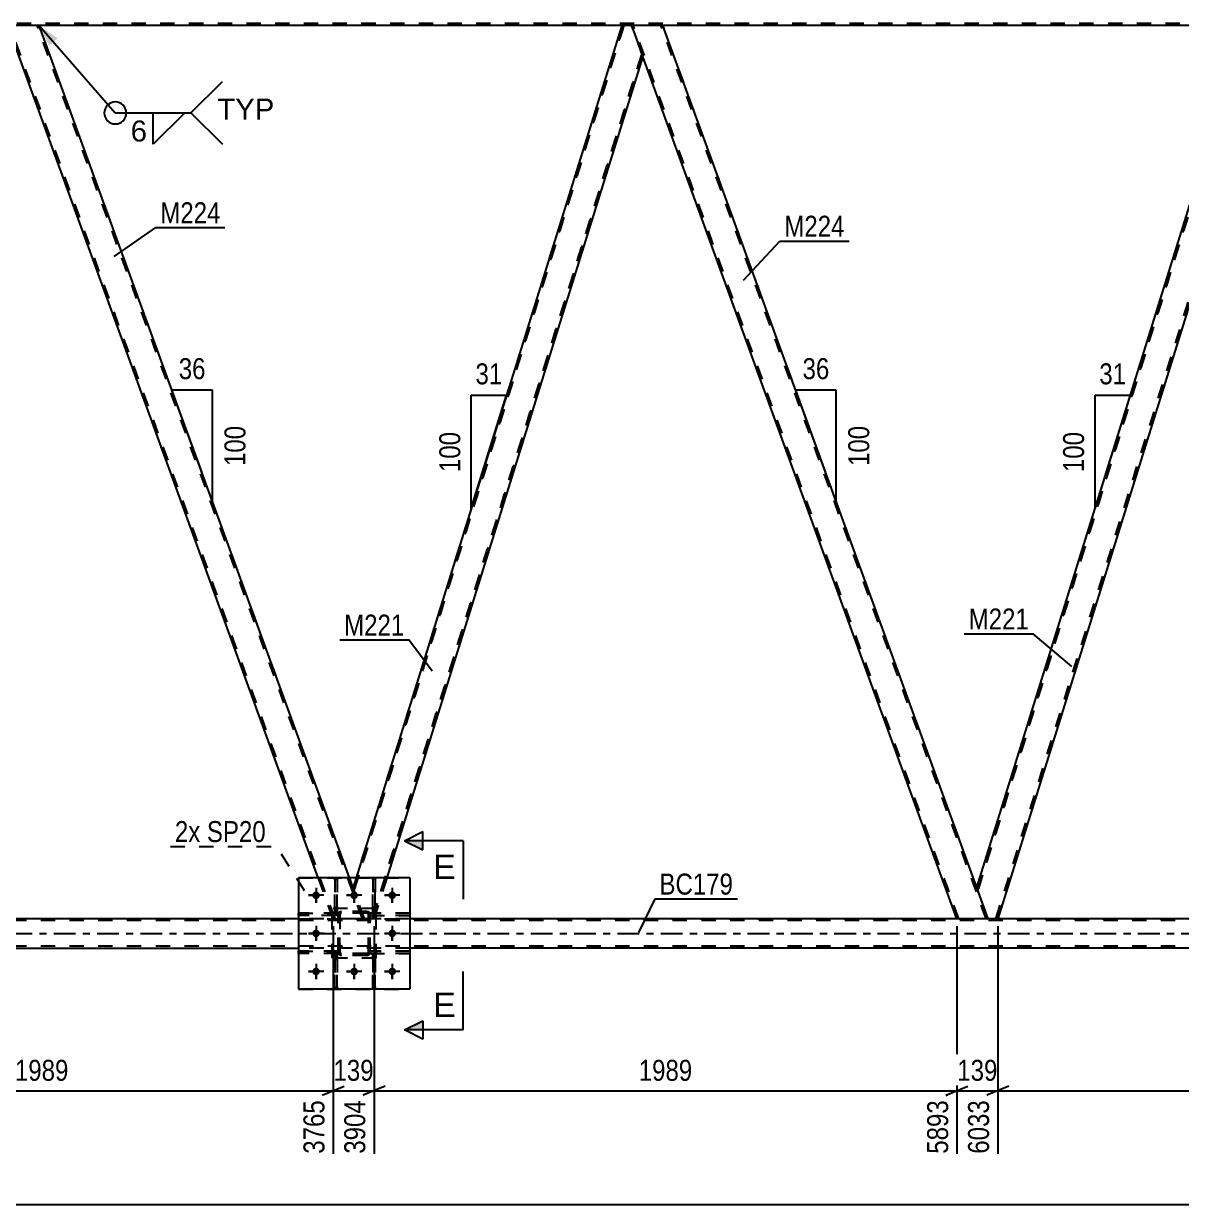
# Model space of a CAD drawing. Header units: millimetres. Extents: x 0 to 841, y 0 to 594.
# Drawn here: x 202.6 to 360.6, y 254.6 to 415.9 of the extents above; entities that cross this region are included whole.
import ezdxf

# ---------------------------------------------------------------- set-up
doc = ezdxf.new("R2010")
doc.units = ezdxf.units.MM
doc.linetypes.add('DXK_LINE_DOT2', pattern=[3.9198, 1.9599, -1.9599])
doc.linetypes.add('DXK_LINE_DOT3', pattern=[5.9187, 2.979, -0.9799, 0.9799, -0.9799])
doc.styles.add('Arial', font='ARIAL.TTF', dxfattribs={"height": 0.2})
doc.styles.add('Arial Narrow', font='ARIALN.TTF', dxfattribs={"height": 0.2})

# ---------------------------------------------------------------- blocks, each defined once
blk = doc.blocks.new('Part-122568681-5066 - 5055')
at = {"color": 7, "linetype": 'DXK_LINE_DOT2'}
for p, q in [((250.59, 288.84), (250.27, 288.84)), ((250.27, 288.24), (250.27, 288.84)), ((250.27, 284.01), (250.27, 288.84)), ((250.59, 288.84), (250.59, 288.84)), ((250.59, 288.84), (250.59, 288.24)), ((250.59, 284.01), (250.59, 288.84)), ((250.59, 288.24), (250.27, 288.24)), ((250.27, 284.01), (250.27, 288.24)), ((250.59, 288.24), (250.59, 284.01)), ((250.59, 284.01), (250.27, 284.01))]:
    blk.add_line(p, q, dxfattribs=at)
blk = doc.blocks.new('Part-122568681-5069 - 5055')
at = {"color": 2, "linetype": 'Continuous'}
for p, q in [((245.07, 299.21), (245.07, 299.21)), ((245.07, 299.21), (245.39, 299.21)), ((245.39, 299.21), (245.39, 299.21))]:
    blk.add_line(p, q, dxfattribs=at)
at = {"color": 7, "linetype": 'DXK_LINE_DOT2'}
for p, q in [((245.07, 294.96), (245.07, 299.21)), ((245.07, 299.21), (245.07, 294.36)), ((245.39, 294.96), (245.39, 299.21)), ((245.39, 299.21), (245.39, 294.36)), ((245.07, 294.36), (245.07, 294.96)), ((245.07, 294.96), (245.39, 294.96)), ((245.07, 294.36), (245.07, 294.36)), ((245.07, 294.36), (245.39, 294.36)), ((245.39, 294.96), (245.39, 294.36))]:
    blk.add_line(p, q, dxfattribs=at)
blk = doc.blocks.new('Part-122568681-5567 - 5055')
at = {"color": 7, "linetype": 'DXK_LINE_DOT2'}
for p, q in [((245.52, 294.13), (245.55, 294.31)), ((245.55, 294.31), (245.52, 294.13)), ((245.52, 289.09), (245.52, 294.13)), ((245.52, 294.13), (245.52, 294.13)), ((245.52, 289.09), (245.52, 294.13)), ((245.76, 294.13), (245.77, 294.22)), ((245.77, 294.22), (245.76, 294.13)), ((245.76, 289.09), (245.76, 294.13)), ((245.76, 294.13), (245.76, 294.13)), ((245.76, 294.13), (245.76, 289.09)), ((245.77, 294.22), (245.83, 294.3)), ((245.83, 294.3), (245.77, 294.22)), ((245.81, 294.57), (246, 294.61)), ((246, 294.61), (245.81, 294.57)), ((245.83, 294.3), (245.9, 294.35)), ((245.9, 294.35), (245.83, 294.3)), ((245.9, 294.35), (246, 294.37)), ((246, 294.37), (245.9, 294.35)), ((249.44, 294.61), (246, 294.61)), ((249.44, 294.37), (246, 294.37)), ((249.44, 294.61), (249.62, 294.57)), ((249.62, 294.57), (249.44, 294.61)), ((249.44, 294.37), (249.53, 294.35)), ((249.53, 294.35), (249.44, 294.37)), ((249.53, 294.35), (249.61, 294.3)), ((249.61, 294.3), (249.53, 294.35)), ((249.61, 294.3), (249.66, 294.22)), ((249.66, 294.22), (249.61, 294.3)), ((249.66, 294.22), (249.68, 294.13)), ((249.68, 294.13), (249.66, 294.22)), ((249.68, 289.09), (249.68, 294.13)), ((249.68, 294.13), (249.68, 294.13)), ((249.68, 289.09), (249.68, 294.13)), ((249.88, 294.31), (249.92, 294.13)), ((249.92, 294.13), (249.88, 294.31)), ((249.92, 289.09), (249.92, 294.13)), ((249.92, 294.13), (249.92, 294.13)), ((249.92, 289.09), (249.92, 294.13)), ((245.52, 289.09), (245.52, 289.09)), ((245.55, 288.9), (245.52, 289.09)), ((245.52, 289.09), (245.55, 288.9)), ((245.76, 289.09), (245.76, 289.09)), ((245.77, 288.99), (245.76, 289.09)), ((245.76, 289.09), (245.77, 288.99)), ((245.83, 288.92), (245.77, 288.99)), ((245.77, 288.99), (245.83, 288.92)), ((246, 288.61), (245.81, 288.64)), ((245.81, 288.64), (246, 288.61)), ((245.9, 288.86), (245.83, 288.92)), ((245.83, 288.92), (245.9, 288.86)), ((246, 288.85), (245.9, 288.86)), ((245.9, 288.86), (246, 288.85)), ((249.44, 288.85), (246, 288.85)), ((249.53, 288.86), (249.44, 288.85)), ((249.44, 288.85), (249.53, 288.86)), ((249.62, 288.64), (249.44, 288.61)), ((249.44, 288.61), (249.62, 288.64)), ((249.61, 288.92), (249.53, 288.86)), ((249.53, 288.86), (249.61, 288.92)), ((249.66, 288.99), (249.61, 288.92)), ((249.61, 288.92), (249.66, 288.99)), ((249.68, 289.09), (249.66, 288.99)), ((249.66, 288.99), (249.68, 289.09)), ((249.68, 289.09), (249.68, 289.09)), ((249.92, 289.09), (249.88, 288.9)), ((249.88, 288.9), (249.92, 289.09)), ((249.92, 289.09), (249.92, 289.09)), ((249.44, 288.61), (246, 288.61))]:
    blk.add_line(p, q, dxfattribs=at)
at = {"color": 7, "linetype": 'DXK_LINE_DOT3'}
blk.add_line((247.72, 291.61), (247.72, 291.61), dxfattribs=at)
at = {"color": 7, "linetype": 'DXK_LINE_DOT2'}
for centre, start, end in [((246, 294.13), 112.5, 157.5), ((246, 294.13), 112.5, 157.5), ((249.44, 294.13), 22.5, 67.5), ((249.44, 294.13), 22.5, 67.5), ((246, 289.09), 202.5, 247.5), ((246, 289.09), 202.5, 247.5), ((249.44, 289.09), 292.5, 337.5), ((249.44, 289.09), 292.5, 337.5)]:
    blk.add_arc(centre, 0.48, start, end, dxfattribs=at)
blk = doc.blocks.new('Part-122568681-5168 - 5055')
at = {"color": 2, "linetype": 'Continuous'}
for p, q in [((289.33, 415.61), (285.59, 415.61)), ((289.85, 415.61), (289.33, 415.61)), ((332.7, 297.86), (289.85, 415.61)), ((289.85, 415.61), (289.85, 415.61)), ((329.99, 293.61), (287.14, 411.36)), ((329.99, 293.61), (329.99, 293.61)), ((333.74, 293.61), (329.99, 293.61)), ((334.21, 293.61), (333.74, 293.61)), ((334.21, 293.61), (334.25, 293.61))]:
    blk.add_line(p, q, dxfattribs=at)
at = {"color": 7, "linetype": 'DXK_LINE_DOT2'}
for p, q in [((329.99, 293.61), (285.59, 415.61)), ((287.14, 411.36), (285.59, 415.61)), ((285.59, 415.61), (285.59, 415.61)), ((285.59, 415.61), (285.59, 415.61)), ((330.25, 293.61), (285.84, 415.61)), ((330.25, 293.61), (285.84, 415.61)), ((285.84, 415.61), (285.84, 415.61)), ((286.1, 415.61), (286.1, 415.61)), ((286.1, 415.61), (286.1, 415.61)), ((333.99, 293.61), (289.59, 415.61)), ((333.99, 293.61), (289.59, 415.61)), ((289.59, 415.61), (289.59, 415.61)), ((334.25, 293.61), (289.85, 415.61)), ((334.25, 293.61), (332.7, 297.86)), ((329.99, 293.61), (329.99, 293.61)), ((330.25, 293.61), (330.25, 293.61)), ((330.5, 293.61), (330.5, 293.61)), ((330.5, 293.61), (330.5, 293.61)), ((334.1, 293.61), (333.74, 293.61)), ((333.99, 293.61), (333.99, 293.61)), ((334.25, 293.61), (334.25, 293.61))]:
    blk.add_line(p, q, dxfattribs=at)
blk = doc.blocks.new('Part-122568681-5085 - 5055')
at = {"color": 7, "linetype": 'DXK_LINE_DOT2'}
for p, q in [((249.92, 288.85), (249.92, 289.17)), ((255.32, 289.17), (249.92, 289.17)), ((249.92, 289.17), (249.92, 288.85)), ((255.32, 288.85), (249.92, 288.85)), ((250.52, 288.85), (250.52, 289.17)), ((255.32, 289.17), (255.32, 288.85))]:
    blk.add_line(p, q, dxfattribs=at)
blk = doc.blocks.new('Part-122568681-5088 - 5055')
at = {"color": 7, "linetype": 'DXK_LINE_DOT2'}
for p, q in [((245.52, 294.37), (240.12, 294.37)), ((240.12, 294.37), (240.12, 294.05)), ((245.52, 294.05), (240.12, 294.05)), ((244.92, 294.05), (244.92, 294.37)), ((245.52, 294.37), (245.52, 294.05)), ((245.52, 294.05), (245.52, 294.37))]:
    blk.add_line(p, q, dxfattribs=at)
blk = doc.blocks.new('Part-122568681-5091 - 5055')
at = {"color": 7, "linetype": 'DXK_LINE_DOT2'}
for p, q in [((245.52, 289.17), (240.12, 289.17)), ((240.12, 289.17), (240.12, 288.85)), ((245.52, 288.85), (240.12, 288.85)), ((244.92, 288.85), (244.92, 289.17)), ((245.52, 289.17), (245.52, 288.85)), ((245.52, 288.85), (245.52, 289.17))]:
    blk.add_line(p, q, dxfattribs=at)
blk = doc.blocks.new('Part-122568681-5094 - 5055')
at = {"color": 2, "linetype": 'Continuous'}
for p, q in [((250.27, 299.21), (250.27, 299.21)), ((250.27, 299.21), (250.59, 299.21)), ((250.59, 299.21), (250.59, 299.21))]:
    blk.add_line(p, q, dxfattribs=at)
at = {"color": 7, "linetype": 'DXK_LINE_DOT2'}
for p, q in [((250.27, 294.96), (250.27, 299.21)), ((250.27, 299.21), (250.27, 294.36)), ((250.59, 294.96), (250.59, 299.21)), ((250.59, 299.21), (250.59, 294.36)), ((250.27, 294.36), (250.27, 294.96)), ((250.27, 294.96), (250.59, 294.96)), ((250.27, 294.36), (250.27, 294.36)), ((250.27, 294.36), (250.59, 294.36)), ((250.59, 294.96), (250.59, 294.36))]:
    blk.add_line(p, q, dxfattribs=at)
blk = doc.blocks.new('Part-122568681-5104 - 5055')
at = {"color": 7, "linetype": 'DXK_LINE_DOT2'}
for p, q in [((249.92, 294.05), (249.92, 294.37)), ((255.32, 294.37), (249.92, 294.37)), ((249.92, 294.37), (249.92, 294.05)), ((255.32, 294.05), (249.92, 294.05)), ((250.52, 294.05), (250.52, 294.37)), ((255.32, 294.37), (255.32, 294.05))]:
    blk.add_line(p, q, dxfattribs=at)
blk = doc.blocks.new('Part-122568681-5110 - 5055')
at = {"color": 7, "linetype": 'DXK_LINE_DOT2'}
for p, q in [((255.32, 294.37), (249.92, 294.37)), ((249.92, 294.37), (249.92, 294.05)), ((249.92, 294.05), (249.92, 294.37)), ((249.92, 294.05), (255.32, 294.05)), ((250.52, 294.05), (250.52, 294.37)), ((255.32, 294.37), (255.32, 294.05))]:
    blk.add_line(p, q, dxfattribs=at)
blk = doc.blocks.new('Part-122568681-5113 - 5055')
at = {"color": 7, "linetype": 'DXK_LINE_DOT2'}
for p, q in [((255.32, 289.17), (249.92, 289.17)), ((249.92, 289.17), (249.92, 288.85)), ((249.92, 288.85), (249.92, 289.17)), ((249.92, 288.85), (255.32, 288.85)), ((250.52, 288.85), (250.52, 289.17)), ((255.32, 289.17), (255.32, 288.85))]:
    blk.add_line(p, q, dxfattribs=at)
blk = doc.blocks.new('Part-122568681-5233 - 5055')
at = {"color": 7, "linetype": 'DXK_LINE_DOT2'}
for p, q in [((284.27, 415.61), (247.57, 297.86)), ((284.52, 415.61), (247.7, 297.49)), ((247.7, 297.49), (284.52, 415.61)), ((287.14, 411.36), (285.59, 415.61)), ((287, 411.73), (250.18, 293.61)), ((250.18, 293.61), (287, 411.73)), ((250.43, 293.61), (287.14, 411.36)), ((287, 411.73), (287, 411.73)), ((247.99, 299.21), (247.57, 297.86)), ((252.18, 299.21), (250.43, 293.61)), ((249.12, 293.61), (247.57, 297.86)), ((249.12, 293.61), (247.57, 297.86)), ((247.57, 297.86), (247.57, 297.86)), ((247.7, 297.49), (247.7, 297.49)), ((250.43, 293.61), (249.12, 293.61))]:
    blk.add_line(p, q, dxfattribs=at)
at = {"color": 2, "linetype": 'Continuous'}
for p, q in [((284.27, 415.61), (247.99, 299.21)), ((285.59, 415.61), (284.27, 415.61)), ((285.59, 415.61), (287.14, 411.36)), ((287.14, 411.36), (252.18, 299.21)), ((287.14, 411.36), (287.14, 411.36))]:
    blk.add_line(p, q, dxfattribs=at)
blk = doc.blocks.new('Part-122568681-5116 - 5055')
at = {"color": 7, "linetype": 'DXK_LINE_DOT2'}
for p, q in [((250.59, 299.21), (250.27, 299.21)), ((250.27, 299.21), (250.27, 294.96)), ((250.27, 299.21), (250.27, 294.36)), ((250.59, 295.72), (250.59, 299.21)), ((250.59, 299.21), (250.59, 294.36)), ((250.59, 294.36), (250.59, 295.72)), ((250.59, 294.96), (250.27, 294.96)), ((250.27, 294.96), (250.27, 294.36)), ((250.59, 294.36), (250.27, 294.36)), ((250.59, 294.36), (250.59, 294.36))]:
    blk.add_line(p, q, dxfattribs=at)
blk = doc.blocks.new('Part-122568681-5121 - 5055')
at = {"color": 7, "linetype": 'DXK_LINE_DOT2'}
for p, q in [((245.07, 288.84), (245.07, 288.84)), ((245.07, 288.84), (245.07, 288.24)), ((245.07, 284.01), (245.07, 288.84)), ((245.39, 288.84), (245.07, 288.84)), ((245.39, 288.24), (245.39, 288.84)), ((245.39, 284.01), (245.39, 288.84)), ((245.07, 288.24), (245.07, 284.01)), ((245.07, 288.24), (245.39, 288.24)), ((245.39, 284.01), (245.39, 288.24)), ((245.07, 284.01), (245.39, 284.01))]:
    blk.add_line(p, q, dxfattribs=at)
blk = doc.blocks.new('Part-122568681-5127 - 5055')
at = {"color": 7, "linetype": 'DXK_LINE_DOT2'}
for p, q in [((245.39, 299.21), (245.07, 299.21)), ((245.07, 299.21), (245.07, 294.96)), ((245.07, 299.21), (245.07, 294.36)), ((245.39, 294.96), (245.39, 299.21)), ((245.39, 299.21), (245.39, 294.36)), ((245.39, 294.96), (245.07, 294.96)), ((245.07, 294.96), (245.07, 294.36)), ((245.39, 294.36), (245.07, 294.36)), ((245.39, 294.36), (245.39, 294.96)), ((245.39, 294.36), (245.39, 294.36))]:
    blk.add_line(p, q, dxfattribs=at)
blk = doc.blocks.new('Part-122568681-5547 - 5055')
at = {"color": 7, "linetype": 'DXK_LINE_DOT2'}
for p, q in [((245.52, 294.13), (245.55, 294.31)), ((245.55, 294.31), (245.52, 294.13)), ((245.52, 289.09), (245.52, 294.13)), ((245.52, 294.13), (245.52, 294.13)), ((245.52, 289.09), (245.52, 294.13)), ((245.76, 294.13), (245.77, 294.22)), ((245.77, 294.22), (245.76, 294.13)), ((245.76, 289.09), (245.76, 294.13)), ((245.76, 294.13), (245.76, 294.13)), ((245.76, 294.13), (245.76, 289.09)), ((245.77, 294.22), (245.83, 294.3)), ((245.83, 294.3), (245.77, 294.22)), ((245.81, 294.57), (246, 294.61)), ((246, 294.61), (245.81, 294.57)), ((245.83, 294.3), (245.9, 294.35)), ((245.9, 294.35), (245.83, 294.3)), ((245.9, 294.35), (246, 294.37)), ((246, 294.37), (245.9, 294.35)), ((249.44, 294.61), (246, 294.61)), ((249.44, 294.37), (246, 294.37)), ((249.44, 294.61), (249.62, 294.57)), ((249.62, 294.57), (249.44, 294.61)), ((249.44, 294.37), (249.53, 294.35)), ((249.53, 294.35), (249.44, 294.37)), ((249.53, 294.35), (249.6, 294.3)), ((249.6, 294.3), (249.53, 294.35)), ((249.66, 294.22), (249.6, 294.3)), ((249.6, 294.3), (249.66, 294.22)), ((249.66, 294.22), (249.68, 294.13)), ((249.68, 294.13), (249.66, 294.22)), ((249.68, 289.09), (249.68, 294.13)), ((249.68, 294.13), (249.68, 294.13)), ((249.68, 289.09), (249.68, 294.13)), ((249.88, 294.31), (249.92, 294.13)), ((249.92, 294.13), (249.88, 294.31)), ((249.92, 289.09), (249.92, 294.13)), ((249.92, 294.13), (249.92, 294.13)), ((249.92, 289.09), (249.92, 294.13)), ((245.52, 289.09), (245.52, 289.09)), ((245.55, 288.9), (245.52, 289.09)), ((245.52, 289.09), (245.55, 288.9)), ((245.76, 289.09), (245.76, 289.09)), ((245.77, 288.99), (245.76, 289.09)), ((245.76, 289.09), (245.77, 288.99)), ((245.83, 288.92), (245.77, 288.99)), ((245.77, 288.99), (245.83, 288.92)), ((246, 288.61), (245.81, 288.64)), ((245.81, 288.64), (246, 288.61)), ((245.9, 288.86), (245.83, 288.92)), ((245.83, 288.92), (245.9, 288.86)), ((246, 288.85), (245.9, 288.86)), ((245.9, 288.86), (246, 288.85)), ((249.44, 288.85), (246, 288.85)), ((249.53, 288.86), (249.44, 288.85)), ((249.44, 288.85), (249.53, 288.86)), ((249.62, 288.64), (249.44, 288.61)), ((249.44, 288.61), (249.62, 288.64)), ((249.6, 288.92), (249.53, 288.86)), ((249.53, 288.86), (249.6, 288.92)), ((249.6, 288.92), (249.66, 288.99)), ((249.66, 288.99), (249.6, 288.92)), ((249.68, 289.09), (249.66, 288.99)), ((249.66, 288.99), (249.68, 289.09)), ((249.68, 289.09), (249.68, 289.09)), ((249.92, 289.09), (249.88, 288.9)), ((249.88, 288.9), (249.92, 289.09)), ((249.92, 289.09), (249.92, 289.09)), ((249.44, 288.61), (246, 288.61))]:
    blk.add_line(p, q, dxfattribs=at)
at = {"color": 7, "linetype": 'DXK_LINE_DOT3'}
blk.add_line((247.72, 291.61), (247.72, 291.61), dxfattribs=at)
at = {"color": 7, "linetype": 'DXK_LINE_DOT2'}
for centre, start, end in [((246, 294.13), 112.5, 157.5), ((246, 294.13), 112.5, 157.5), ((249.44, 294.13), 22.5, 67.5), ((249.44, 294.13), 22.5, 67.5), ((246, 289.09), 202.5, 247.5), ((246, 289.09), 202.5, 247.5), ((249.44, 289.09), 292.5, 337.5), ((249.44, 289.09), 292.5, 337.5)]:
    blk.add_arc(centre, 0.48, start, end, dxfattribs=at)
blk = doc.blocks.new('Part-122568681-5238 - 5055')
at = {"color": 2, "linetype": 'Continuous'}
for p, q in [((204.2, 415.61), (200.45, 415.61)), ((204.71, 415.61), (204.2, 415.61)), ((247.08, 299.21), (204.71, 415.61)), ((204.71, 415.61), (204.71, 415.61)), ((242.82, 299.21), (202, 411.36))]:
    blk.add_line(p, q, dxfattribs=at)
at = {"color": 7, "linetype": 'DXK_LINE_DOT2'}
for p, q in [((244.86, 293.61), (200.45, 415.61)), ((202, 411.36), (200.45, 415.61)), ((200.45, 415.61), (200.45, 415.61)), ((200.45, 415.61), (200.45, 415.61)), ((245.11, 293.61), (200.71, 415.61)), ((245.11, 293.61), (200.71, 415.61)), ((200.71, 415.61), (200.71, 415.61)), ((200.97, 415.61), (200.97, 415.61)), ((200.97, 415.61), (200.97, 415.61)), ((248.86, 293.61), (204.46, 415.61)), ((248.86, 293.61), (204.46, 415.61)), ((204.46, 415.61), (204.46, 415.61)), ((249.12, 293.61), (204.71, 415.61)), ((244.86, 293.61), (242.82, 299.21)), ((249.12, 293.61), (247.08, 299.21)), ((249.12, 293.61), (244.86, 293.61))]:
    blk.add_line(p, q, dxfattribs=at)
blk = doc.blocks.new('Part-122568681-5256 - 5055')
at = {"color": 2, "linetype": 'Continuous'}
for p, q in [((240.12, 293.61), (165.3, 293.61)), ((329.99, 293.61), (255.32, 293.61)), ((415.13, 293.61), (335.57, 293.61)), ((94.26, 289.61), (240.12, 289.61)), ((495.52, 289.61), (255.32, 289.61))]:
    blk.add_line(p, q, dxfattribs=at)
at = {"color": 7, "linetype": 'DXK_LINE_DOT2'}
for p, q in [((240.12, 293.61), (775.28, 293.61)), ((255.32, 293.61), (240.12, 293.61)), ((335.57, 293.61), (329.99, 293.61)), ((775.28, 293.37), (94.26, 293.37)), ((775.28, 289.85), (94.26, 289.85)), ((255.32, 289.61), (240.12, 289.61))]:
    blk.add_line(p, q, dxfattribs=at)
at = {"color": 7, "linetype": 'DXK_LINE_DOT3'}
blk.add_line((94.26, 291.61), (775.28, 291.61), dxfattribs=at)
blk = doc.blocks.new('Part-122568681-5260 - 5055')
at = {"color": 7, "linetype": 'DXK_LINE_DOT2'}
for p, q in [((250.72, 295.01), (244.72, 295.01)), ((244.72, 288.21), (244.72, 295.01)), ((250.72, 288.21), (250.72, 295.01)), ((250.72, 288.21), (244.72, 288.21))]:
    blk.add_line(p, q, dxfattribs=at)
blk = doc.blocks.new('Part-122568681-5289 - 5055')
at = {"color": 7, "linetype": 'DXK_LINE_DOT2'}
for p, q in [((748.47, 415.85), (48.39, 415.85)), ((720.14, 415.61), (115.32, 415.61)), ((204.71, 415.61), (199.14, 415.61)), ((289.85, 415.61), (284.27, 415.61))]:
    blk.add_line(p, q, dxfattribs=at)
at = {"color": 2, "linetype": 'Continuous'}
for p, q in [((284.27, 415.61), (204.71, 415.61)), ((369.41, 415.61), (289.85, 415.61))]:
    blk.add_line(p, q, dxfattribs=at)
blk = doc.blocks.new('Bolt-122568681-5290 - 5055')
at = {"linetype": 'Continuous'}
for points in [[(243.04, 296.81, -1), (242, 296.81, -1)], [(248.24, 296.81, -1), (247.2, 296.81, -1)], [(253.44, 296.81, -1), (252.4, 296.81, -1)], [(243.04, 291.61, -1), (242, 291.61, -1)], [(253.44, 291.61, -1), (252.4, 291.61, -1)], [(243.04, 286.41, -1), (242, 286.41, -1)], [(248.24, 286.41, -1), (247.2, 286.41, -1)], [(253.44, 286.41, -1), (252.4, 286.41, -1)]]:
    blk.add_hatch(color=1, dxfattribs=at).paths.add_polyline_path(points)
at = {"color": 1, "linetype": 'Continuous'}
for p, q in [((243.56, 296.81), (241.48, 296.81)), ((242.52, 297.85), (242.52, 295.77)), ((248.76, 296.81), (246.68, 296.81)), ((247.72, 297.85), (247.72, 295.77)), ((253.96, 296.81), (251.88, 296.81)), ((252.92, 297.85), (252.92, 295.77)), ((242.52, 292.65), (242.52, 290.57)), ((252.92, 292.65), (252.92, 290.57)), ((243.56, 291.61), (241.48, 291.61)), ((253.96, 291.61), (251.88, 291.61)), ((242.52, 287.45), (242.52, 285.37)), ((247.72, 287.45), (247.72, 285.37)), ((252.92, 287.45), (252.92, 285.37)), ((243.56, 286.41), (241.48, 286.41)), ((248.76, 286.41), (246.68, 286.41)), ((253.96, 286.41), (251.88, 286.41))]:
    blk.add_line(p, q, dxfattribs=at)
blk = doc.blocks.new('Part-122568681-5312 - 5055')
at = {"color": 7, "linetype": 'DXK_LINE_DOT2'}
for p, q in [((250.27, 288.84), (250.27, 288.84)), ((250.27, 288.84), (250.27, 288.24)), ((250.27, 284.01), (250.27, 288.84)), ((250.59, 288.84), (250.27, 288.84)), ((250.59, 288.24), (250.59, 288.84)), ((250.59, 284.01), (250.59, 288.84)), ((250.27, 288.24), (250.27, 284.01)), ((250.27, 288.24), (250.59, 288.24)), ((250.59, 284.01), (250.59, 288.24)), ((250.27, 284.01), (250.59, 284.01))]:
    blk.add_line(p, q, dxfattribs=at)
blk = doc.blocks.new('Bolt-122568681-5370 - 5055')
at = {"color": 1, "linetype": 'Continuous'}
for p, q in [((241.48, 296.81), (242.17, 296.81)), ((242.52, 297.85), (242.52, 297.15)), ((243.56, 296.81), (242.86, 296.81)), ((246.68, 296.81), (247.37, 296.81)), ((247.72, 297.85), (247.72, 297.15)), ((248.76, 296.81), (248.06, 296.81)), ((251.88, 296.81), (252.57, 296.81)), ((252.92, 297.85), (252.92, 297.15)), ((253.96, 296.81), (253.26, 296.81)), ((242.52, 295.77), (242.52, 296.46)), ((247.72, 295.77), (247.72, 296.46)), ((252.92, 295.77), (252.92, 296.46)), ((242.52, 292.65), (242.52, 291.95)), ((252.92, 292.65), (252.92, 291.95)), ((241.48, 291.61), (242.17, 291.61)), ((242.52, 290.57), (242.52, 291.26)), ((243.56, 291.61), (242.86, 291.61)), ((251.88, 291.61), (252.57, 291.61)), ((252.92, 290.57), (252.92, 291.26)), ((253.96, 291.61), (253.26, 291.61)), ((242.52, 287.45), (242.52, 286.75)), ((247.72, 287.45), (247.72, 286.75)), ((252.92, 287.45), (252.92, 286.75)), ((241.48, 286.41), (242.17, 286.41)), ((242.52, 285.37), (242.52, 286.06)), ((243.56, 286.41), (242.86, 286.41)), ((246.68, 286.41), (247.37, 286.41)), ((247.72, 285.37), (247.72, 286.06)), ((248.76, 286.41), (248.06, 286.41)), ((251.88, 286.41), (252.57, 286.41)), ((252.92, 285.37), (252.92, 286.06)), ((253.96, 286.41), (253.26, 286.41))]:
    blk.add_line(p, q, dxfattribs=at)
blk = doc.blocks.new('Part-122568681-5375 - 5055')
at = {"color": 2, "linetype": 'Continuous'}
for p, q in [((332.7, 297.86), (369.4, 415.61)), ((370.72, 415.61), (369.4, 415.61)), ((370.72, 415.61), (372.27, 411.36)), ((372.27, 411.36), (335.57, 293.61)), ((372.27, 411.36), (372.27, 411.36)), ((334.25, 293.61), (332.7, 297.86)), ((332.7, 297.86), (332.7, 297.86)), ((334.25, 293.61), (335.06, 293.61)), ((335.53, 293.61), (335.06, 293.61)), ((335.57, 293.61), (335.53, 293.61)), ((335.57, 293.61), (335.57, 293.61))]:
    blk.add_line(p, q, dxfattribs=at)
at = {"color": 7, "linetype": 'DXK_LINE_DOT2'}
for p, q in [((369.4, 415.61), (332.7, 297.86)), ((369.66, 415.61), (332.84, 297.49)), ((332.84, 297.49), (369.66, 415.61)), ((372.27, 411.36), (370.72, 415.61)), ((335.32, 293.61), (372.13, 411.73)), ((335.32, 293.61), (372.13, 411.73)), ((335.57, 293.61), (372.27, 411.36)), ((372.13, 411.73), (372.13, 411.73)), ((334.25, 293.61), (332.7, 297.86)), ((332.84, 297.49), (332.84, 297.49)), ((334.25, 293.61), (334.25, 293.61)), ((335.06, 293.61), (335.42, 293.61)), ((335.32, 293.61), (335.32, 293.61))]:
    blk.add_line(p, q, dxfattribs=at)
blk = doc.blocks.new('Part-122568681-5550 - 5055')
at = {"color": 7, "linetype": 'DXK_LINE_DOT2'}
for p, q in [((240.12, 294.05), (240.12, 294.37)), ((240.12, 294.37), (245.09, 294.37)), ((245.21, 294.05), (240.12, 294.05)), ((244.91, 294.37), (245.52, 294.37)), ((244.92, 294.05), (244.92, 294.37)), ((245.52, 294.05), (244.92, 294.05)), ((245.52, 294.05), (245.52, 294.37)), ((245.52, 294.37), (245.52, 294.05))]:
    blk.add_line(p, q, dxfattribs=at)
blk = doc.blocks.new('Part-122568681-5551 - 5055')
at = {"color": 7, "linetype": 'DXK_LINE_DOT2'}
for p, q in [((240.12, 288.85), (240.12, 289.17)), ((240.12, 289.17), (245.52, 289.17)), ((245.52, 288.85), (240.12, 288.85)), ((244.92, 288.85), (244.92, 289.17)), ((244.92, 289.17), (245.52, 289.17)), ((244.92, 288.85), (245.52, 288.85)), ((245.52, 288.85), (245.52, 289.17)), ((245.52, 289.17), (245.52, 288.85))]:
    blk.add_line(p, q, dxfattribs=at)
blk = doc.blocks.new('Part-122568681-5555 - 5055')
at = {"color": 7, "linetype": 'DXK_LINE_DOT2'}
for p, q in [((245.39, 288.84), (245.07, 288.84)), ((245.07, 288.24), (245.07, 288.84)), ((245.07, 284.01), (245.07, 288.84)), ((245.39, 288.84), (245.39, 288.84)), ((245.39, 288.84), (245.39, 288.24)), ((245.39, 284.01), (245.39, 288.84)), ((245.39, 288.24), (245.07, 288.24)), ((245.07, 284.01), (245.07, 288.24)), ((245.39, 288.24), (245.39, 284.01)), ((245.39, 284.01), (245.07, 284.01))]:
    blk.add_line(p, q, dxfattribs=at)
blk = doc.blocks.new('Part-122568681-5561 - 5055')
at = {"color": 2, "linetype": 'Continuous'}
for p, q in [((255.32, 299.21), (240.12, 299.21)), ((240.12, 299.21), (240.12, 284.01)), ((255.32, 299.21), (255.32, 284.01)), ((255.32, 284.01), (240.12, 284.01))]:
    blk.add_line(p, q, dxfattribs=at)
blk = doc.blocks.new('Part-122568681-5566 - 5055')
at = {"color": 7, "linetype": 'DXK_LINE_DOT2'}
for p, q in [((240.12, 299.21), (255.32, 299.21)), ((240.12, 299.21), (240.12, 284.01)), ((255.32, 299.21), (255.32, 284.01)), ((240.12, 284.01), (255.32, 284.01))]:
    blk.add_line(p, q, dxfattribs=at)
blk = doc.blocks.new('Part-122568681-5568 - 5055')
at = {"color": 7, "linetype": 'DXK_LINE_DOT2'}
for p, q in [((250.72, 295.01), (244.72, 295.01)), ((244.72, 288.21), (244.72, 295.01)), ((250.72, 288.21), (250.72, 295.01)), ((250.72, 288.21), (244.72, 288.21))]:
    blk.add_line(p, q, dxfattribs=at)
blk = doc.blocks.new('StraightDimension-122568681-6435 - 5055')
at = {"color": 7, "linetype": 'Continuous'}
for p, q in [((244.86, 292.61), (244.86, 261.52)), ((250.43, 292.61), (250.43, 261.52)), ((243.36, 269.53), (246.36, 270.73)), ((244.86, 270.13), (250.43, 270.13)), ((251.93, 270.73), (248.93, 269.53))]:
    blk.add_line(p, q, dxfattribs=at)
at = {"color": 0}
blk.add_wipeout([(250.99, 270.88), (250.99, 275.08), (244.3, 275.08), (244.3, 270.88)], dxfattribs=at)
at = {"color": 0, "linetype": 'Continuous'}
blk.add_wipeout([(249.83, 269.43), (245.63, 269.43), (245.63, 260.92), (249.83, 260.92)], dxfattribs=at)
at = {"color": 3, "style": 'Arial Narrow'}
blk.add_text('139', height=2.863, dxfattribs=at).set_placement((244.9, 271.48))
at = {"color": 3, "linetype": 'Continuous', "style": 'Arial Narrow'}
blk.add_text('3904', height=2.863, rotation=90.0002, dxfattribs=at).set_placement((249.23, 261.52))
blk = doc.blocks.new('StraightDimension-122568681-6454 - 5055')
at = {"color": 7, "linetype": 'Continuous'}
for p, q in [((250.43, 292.61), (250.43, 261.52)), ((329.99, 292.61), (329.99, 261.52)), ((251.93, 270.73), (248.93, 269.53)), ((250.43, 270.13), (329.99, 270.13)), ((328.49, 269.53), (331.49, 270.73))]:
    blk.add_line(p, q, dxfattribs=at)
at = {"color": 0}
blk.add_wipeout([(294.47, 270.88), (294.47, 275.08), (285.96, 275.08), (285.96, 270.88)], dxfattribs=at)
at = {"color": 0, "linetype": 'Continuous'}
blk.add_wipeout([(329.39, 269.43), (325.19, 269.43), (325.19, 260.92), (329.39, 260.92)], dxfattribs=at)
at = {"color": 3, "style": 'Arial Narrow'}
blk.add_text('1989', height=2.863, dxfattribs=at).set_placement((286.56, 271.48))
at = {"color": 3, "linetype": 'Continuous', "style": 'Arial Narrow'}
blk.add_text('5893', height=2.863, rotation=90.0002, dxfattribs=at).set_placement((328.79, 261.52))
blk = doc.blocks.new('StraightDimension-122568681-6416 - 5055')
at = {"color": 7, "linetype": 'Continuous'}
for p, q in [((165.3, 292.61), (165.3, 261.52)), ((244.86, 292.61), (244.86, 261.52)), ((166.8, 270.73), (163.8, 269.53)), ((165.3, 270.13), (244.86, 270.13)), ((243.36, 269.53), (246.36, 270.73))]:
    blk.add_line(p, q, dxfattribs=at)
at = {"color": 0}
blk.add_wipeout([(209.34, 270.88), (209.34, 275.08), (200.82, 275.08), (200.82, 270.88)], dxfattribs=at)
at = {"color": 0, "linetype": 'Continuous'}
blk.add_wipeout([(244.26, 269.43), (240.06, 269.43), (240.06, 260.92), (244.26, 260.92)], dxfattribs=at)
at = {"color": 3, "style": 'Arial Narrow'}
blk.add_text('1989', height=2.863, dxfattribs=at).set_placement((201.42, 271.48))
at = {"color": 3, "linetype": 'Continuous', "style": 'Arial Narrow'}
blk.add_text('3765', height=2.863, rotation=90.0002, dxfattribs=at).set_placement((243.66, 261.52))
blk = doc.blocks.new('AngleDimension-122568681-5790 - 5055')
at = {"color": 7, "linetype": 'Continuous'}
for p, q in [((348.84, 365.09), (353.66, 365.09)), ((348.84, 349.62), (353.66, 365.09)), ((348.84, 349.62), (348.84, 365.09)), ((349.3, 351.1), (353.66, 365.09))]:
    blk.add_line(p, q, dxfattribs=at)
at = {"color": 0}
for points in [[(353.67, 365.99), (353.67, 370.19), (348.82, 370.19), (348.82, 365.99)], [(347.94, 360.7), (343.74, 360.7), (343.74, 354.01), (347.94, 354.01)]]:
    blk.add_wipeout(points, dxfattribs=at)
at = {"color": 3, "style": 'Arial Narrow'}
blk.add_text('31', height=2.863, dxfattribs=at).set_placement((349.42, 366.59))
blk.add_text('100', height=2.863, rotation=90.0002, dxfattribs=at).set_placement((347.34, 354.61))
blk = doc.blocks.new('AngleDimension-122568681-5804 - 5055')
at = {"color": 7, "linetype": 'Continuous'}
for p, q in [((312.04, 354.63), (307.98, 365.8)), ((313.52, 365.8), (307.98, 365.8)), ((313.52, 350.57), (307.98, 365.8)), ((313.52, 350.57), (313.52, 365.8))]:
    blk.add_line(p, q, dxfattribs=at)
at = {"color": 0}
for points in [[(313.17, 366.7), (313.17, 370.9), (308.32, 370.9), (308.32, 366.7)], [(318.62, 361.53), (314.42, 361.53), (314.42, 354.84), (318.62, 354.84)]]:
    blk.add_wipeout(points, dxfattribs=at)
at = {"color": 3, "style": 'Arial Narrow'}
blk.add_text('36', height=2.863, dxfattribs=at).set_placement((308.92, 367.3))
blk.add_text('100', height=2.863, rotation=90.0002, dxfattribs=at).set_placement((318.02, 355.44))
blk = doc.blocks.new('AngleDimension-122568681-5776 - 5055')
at = {"color": 7, "linetype": 'Continuous'}
for p, q in [((226.91, 354.63), (222.84, 365.8)), ((228.38, 365.8), (222.84, 365.8)), ((228.38, 350.57), (222.84, 365.8)), ((228.38, 350.57), (228.38, 365.8))]:
    blk.add_line(p, q, dxfattribs=at)
at = {"color": 0}
for points in [[(228.04, 366.7), (228.04, 370.9), (223.18, 370.9), (223.18, 366.7)], [(233.48, 361.53), (229.28, 361.53), (229.28, 354.84), (233.48, 354.84)]]:
    blk.add_wipeout(points, dxfattribs=at)
at = {"color": 3, "style": 'Arial Narrow'}
blk.add_text('36', height=2.863, dxfattribs=at).set_placement((223.78, 367.3))
blk.add_text('100', height=2.863, rotation=90.0002, dxfattribs=at).set_placement((232.88, 355.44))
blk = doc.blocks.new('StraightDimension-122568681-6473 - 5055')
at = {"color": 7, "linetype": 'Continuous'}
for p, q in [((329.99, 292.61), (329.99, 261.52)), ((335.57, 292.61), (335.57, 261.52)), ((328.49, 269.53), (331.49, 270.73)), ((329.99, 270.13), (335.57, 270.13)), ((337.07, 270.73), (334.07, 269.53))]:
    blk.add_line(p, q, dxfattribs=at)
at = {"color": 0}
blk.add_wipeout([(336.12, 270.88), (336.12, 275.08), (329.44, 275.08), (329.44, 270.88)], dxfattribs=at)
at = {"color": 0, "linetype": 'Continuous'}
blk.add_wipeout([(334.97, 269.43), (330.77, 269.43), (330.77, 260.92), (334.97, 260.92)], dxfattribs=at)
at = {"color": 3, "style": 'Arial Narrow'}
blk.add_text('139', height=2.863, dxfattribs=at).set_placement((330.04, 271.48))
at = {"color": 3, "linetype": 'Continuous', "style": 'Arial Narrow'}
blk.add_text('6033', height=2.863, rotation=90.0002, dxfattribs=at).set_placement((334.37, 261.52))
blk = doc.blocks.new('StraightDimension-122568681-6492 - 5055')
at = {"color": 7, "linetype": 'Continuous'}
for p, q in [((335.57, 292.61), (335.57, 261.52)), ((415.13, 292.61), (415.13, 261.52)), ((337.07, 270.73), (334.07, 269.53)), ((335.57, 270.13), (415.13, 270.13)), ((413.63, 269.53), (416.63, 270.73))]:
    blk.add_line(p, q, dxfattribs=at)
at = {"color": 0}
blk.add_wipeout([(379.6, 270.88), (379.6, 275.08), (371.09, 275.08), (371.09, 270.88)], dxfattribs=at)
at = {"color": 0, "linetype": 'Continuous'}
blk.add_wipeout([(414.53, 269.43), (410.33, 269.43), (410.33, 260.92), (414.53, 260.92)], dxfattribs=at)
at = {"color": 3, "style": 'Arial Narrow'}
blk.add_text('1989', height=2.863, dxfattribs=at).set_placement((371.69, 271.48))
at = {"color": 3, "linetype": 'Continuous', "style": 'Arial Narrow'}
blk.add_text('8022', height=2.863, rotation=90.0002, dxfattribs=at).set_placement((413.93, 261.52))
blk = doc.blocks.new('AngleDimension-122568681-5937 - 5055')
at = {"color": 7, "linetype": 'Continuous'}
for p, q in [((263.7, 365.09), (268.52, 365.09)), ((263.7, 349.62), (268.52, 365.09)), ((263.7, 349.62), (263.7, 365.09)), ((264.16, 351.1), (268.52, 365.09))]:
    blk.add_line(p, q, dxfattribs=at)
at = {"color": 0}
for points in [[(268.54, 365.99), (268.54, 370.19), (263.68, 370.19), (263.68, 365.99)], [(262.8, 360.7), (258.6, 360.7), (258.6, 354.01), (262.8, 354.01)]]:
    blk.add_wipeout(points, dxfattribs=at)
at = {"color": 3, "style": 'Arial Narrow'}
blk.add_text('31', height=2.863, dxfattribs=at).set_placement((264.28, 366.59))
blk.add_text('100', height=2.863, rotation=90.0002, dxfattribs=at).set_placement((262.2, 354.61))
blk = doc.blocks.new('StraightDimension-122568681-6405 - 5055')
at = {"color": 7, "linetype": 'Continuous'}
blk.add_line((47.76, 254.6), (791.9, 254.6), dxfattribs=at)
blk = doc.blocks.new('Mark-122568681-5164 - 5055')
at = {"color": 0}
blk.add_wipeout([(314.66, 386.75), (314.66, 389.75), (306.43, 389.75), (306.43, 386.75)], dxfattribs=at)
blk.add_wipeout([(314.66, 386.75), (314.66, 389.75), (306.43, 389.75), (306.43, 386.75)], dxfattribs=at)
at = {"color": 30, "linetype": 'Continuous'}
for p, q in [((300.85, 380.82), (305.83, 386.15)), ((305.83, 386.15), (315.26, 386.15))]:
    blk.add_line(p, q, dxfattribs=at)
at = {"color": 3, "style": 'Arial Narrow'}
blk.add_text('M224', height=2.863, dxfattribs=at).set_placement((306.43, 386.75))
blk = doc.blocks.new('Mark-122568681-5229 - 5055')
at = {"color": 0}
blk.add_wipeout([(254.57, 332.28), (254.57, 335.28), (246.35, 335.28), (246.35, 332.28)], dxfattribs=at)
blk.add_wipeout([(254.57, 332.28), (254.57, 335.28), (246.35, 335.28), (246.35, 332.28)], dxfattribs=at)
at = {"color": 30, "linetype": 'Continuous'}
for p in [(245.75, 331.68), (258.37, 327.4)]:
    blk.add_line(p, (255.17, 331.68), dxfattribs=at)
at = {"color": 3, "style": 'Arial Narrow'}
blk.add_text('M221', height=2.863, dxfattribs=at).set_placement((246.35, 332.28))
blk = doc.blocks.new('Mark-122568681-5234 - 5055')
at = {"color": 0}
blk.add_wipeout([(229.48, 388.59), (229.48, 391.59), (221.26, 391.59), (221.26, 388.59)], dxfattribs=at)
blk.add_wipeout([(229.48, 388.59), (229.48, 391.59), (221.26, 391.59), (221.26, 388.59)], dxfattribs=at)
at = {"color": 30, "linetype": 'Continuous'}
for p, q in [((214.96, 384.06), (220.66, 387.99)), ((220.66, 387.99), (230.08, 387.99))]:
    blk.add_line(p, q, dxfattribs=at)
at = {"color": 3, "style": 'Arial Narrow'}
blk.add_text('M224', height=2.863, dxfattribs=at).set_placement((221.26, 388.59))
blk = doc.blocks.new('Mark-122568681-5252 - 5055')
at = {"color": 0}
blk.add_wipeout([(299.44, 296.91), (299.44, 299.91), (289.39, 299.91), (289.39, 296.91)], dxfattribs=at)
blk.add_wipeout([(299.44, 296.91), (299.44, 299.91), (289.39, 299.91), (289.39, 296.91)], dxfattribs=at)
at = {"color": 30, "linetype": 'Continuous'}
for p, q in [((286.56, 291.73), (288.79, 296.31)), ((288.79, 296.31), (300.04, 296.31))]:
    blk.add_line(p, q, dxfattribs=at)
at = {"color": 3, "style": 'Arial Narrow'}
blk.add_text('BC179', height=2.863, dxfattribs=at).set_placement((289.39, 296.91))
blk = doc.blocks.new('Mark-122568681-5371 - 5055')
at = {"color": 0}
blk.add_wipeout([(339.81, 333.11), (339.81, 336.11), (331.59, 336.11), (331.59, 333.11)], dxfattribs=at)
blk.add_wipeout([(339.81, 333.11), (339.81, 336.11), (331.59, 336.11), (331.59, 333.11)], dxfattribs=at)
at = {"color": 30, "linetype": 'Continuous'}
for p in [(330.99, 332.51), (345.67, 328.05)]:
    blk.add_line(p, (340.41, 332.51), dxfattribs=at)
at = {"color": 3, "style": 'Arial Narrow'}
blk.add_text('M221', height=2.863, dxfattribs=at).set_placement((331.59, 333.11))
blk = doc.blocks.new('SectionMark-122568681-6746 - 5055')
at = {"linetype": 'Continuous'}
for points in [[(257.1, 304.27), (257.1, 303.02), (254.6, 304.27)], [(257.1, 279.67), (257.1, 278.42), (254.6, 278.42)]]:
    blk.add_hatch(color=6, dxfattribs=at).paths.add_polyline_path(points)
at = {"color": 6, "linetype": 'Continuous'}
for p, q in [((254.6, 304.27), (257.1, 305.52)), ((257.1, 303.02), (257.1, 305.52)), ((262.6, 304.27), (254.6, 304.27)), ((254.6, 304.27), (257.1, 303.02)), ((262.6, 304.27), (262.6, 296.27)), ((262.6, 278.42), (262.6, 286.42)), ((254.6, 278.42), (257.1, 279.67)), ((257.1, 279.67), (257.1, 277.17)), ((262.6, 278.42), (254.6, 278.42)), ((257.1, 277.17), (254.6, 278.42))]:
    blk.add_line(p, q, dxfattribs=at)
at = {"color": 0, "linetype": 'Continuous'}
for points in [[(261.6, 299.02), (261.6, 302.52), (258.49, 302.52), (258.49, 299.02)], [(261.6, 280.17), (261.6, 283.67), (258.49, 283.67), (258.49, 280.17)]]:
    blk.add_wipeout(points, dxfattribs=at)
at = {"color": 3, "linetype": 'Continuous', "style": 'Arial'}
for p in [(258.49, 299.02), (258.49, 280.17)]:
    blk.add_text('E', height=3.34, dxfattribs=at).set_placement(p)
blk = doc.blocks.new('WeldMark-122568681-6760 - 5055')
at = {"linetype": 'Continuous'}
blk.add_hatch(color=30, dxfattribs=at).paths.add_polyline_path([(206.11, 412.86), (204.71, 415.61), (207.25, 413.84)])
at = {"color": 30, "linetype": 'Continuous'}
blk.add_line((204.71, 415.61), (215.12, 403.65), dxfattribs=at)
at = {"color": 3, "linetype": 'Continuous'}
for q in [(229.73, 407.94), (229.73, 399.37)]:
    blk.add_line((225.44, 403.65), q, dxfattribs=at)
blk.add_arc((215.12, 403.65), 1.5, 90, 270, dxfattribs=at)
at = {"color": 0}
blk.add_wipeout([(219.64, 399.55), (219.64, 402.95), (217.02, 402.95), (217.02, 399.55)], dxfattribs=at)
at = {"color": 30, "linetype": 'Continuous'}
blk.add_line((215.12, 403.65), (225.44, 403.65), dxfattribs=at)
at = {"color": 3, "linetype": 'Continuous'}
for p, q in [((220.3, 403.65), (224.59, 403.65)), ((224.59, 403.65), (220.3, 399.37)), ((220.3, 399.37), (220.3, 403.65))]:
    blk.add_line(p, q, dxfattribs=at)
blk.add_arc((215.12, 403.65), 1.5, 270, 90, dxfattribs=at)
at = {"color": 3, "style": 'Arial'}
blk.add_text('6', height=2.87, dxfattribs=at).set_placement((217.22, 399.75))
at = {"color": 0, "linetype": 'Continuous'}
blk.add_wipeout([(236.82, 402.75), (236.82, 405.75), (229.04, 405.75), (229.04, 402.75)], dxfattribs=at)
blk.add_wipeout([(236.82, 402.75), (236.82, 405.75), (229.04, 405.75), (229.04, 402.75)], dxfattribs=at)
at = {"color": 3, "linetype": 'Continuous', "style": 'Arial'}
blk.add_text('TYP', height=2.865, dxfattribs=at).set_placement((229.04, 402.75))
blk = doc.blocks.new('MarkSet-122568681-6947 - 5055')
at = {"color": 30, "linetype": 'DXK_LINE_DOT2'}
blk.add_line((240.92, 297.42), (237.16, 303.48), dxfattribs=at)
at = {"color": 0}
for points in [[(226.72, 304.08), (226.72, 307.08), (223.25, 307.08), (223.25, 304.08)], [(235.66, 304.08), (235.66, 307.08), (227.62, 307.08), (227.62, 304.08)]]:
    blk.add_wipeout(points, dxfattribs=at)
for points in [[(226.72, 304.08), (226.72, 307.08), (223.25, 307.08), (223.25, 304.08)], [(235.66, 304.08), (235.66, 307.08), (227.62, 307.08), (227.62, 304.08)]]:
    blk.add_wipeout(points, dxfattribs=at)
at = {"color": 30, "linetype": 'DXK_LINE_DOT2'}
blk.add_line((222.65, 303.48), (237.16, 303.48), dxfattribs=at)
at = {"color": 3, "style": 'Arial Narrow'}
for s, p in [('2x', (223.25, 304.08)), ('SP20', (227.62, 304.08))]:
    blk.add_text(s, height=2.863, dxfattribs=at).set_placement(p)

msp = doc.modelspace()

# ---------------------------------------------------------------- block references
for name in ['Part-122568681-5289 - 5055', 'Part-122568681-5238 - 5055', 'Part-122568681-5233 - 5055', 'Part-122568681-5168 - 5055', 'Part-122568681-5375 - 5055', 'Part-122568681-5561 - 5055', 'Part-122568681-5566 - 5055', 'Part-122568681-5069 - 5055', 'Part-122568681-5127 - 5055', 'Part-122568681-5094 - 5055', 'Part-122568681-5116 - 5055', 'Bolt-122568681-5290 - 5055', 'Bolt-122568681-5370 - 5055', 'Part-122568681-5256 - 5055', 'Part-122568681-5088 - 5055', 'Part-122568681-5550 - 5055', 'Part-122568681-5260 - 5055', 'Part-122568681-5568 - 5055', 'Part-122568681-5567 - 5055', 'Part-122568681-5547 - 5055', 'Part-122568681-5104 - 5055', 'Part-122568681-5110 - 5055', 'Part-122568681-5091 - 5055', 'Part-122568681-5551 - 5055', 'Part-122568681-5121 - 5055', 'Part-122568681-5555 - 5055', 'Part-122568681-5085 - 5055', 'Part-122568681-5113 - 5055', 'Part-122568681-5066 - 5055', 'Part-122568681-5312 - 5055']:
    msp.add_blockref(name, (0, 0))

# ---------------------------------------------------------------- next in the draw order: block references
for name in ['AngleDimension-122568681-5776 - 5055', 'AngleDimension-122568681-5804 - 5055', 'AngleDimension-122568681-5937 - 5055', 'AngleDimension-122568681-5790 - 5055', 'StraightDimension-122568681-6435 - 5055']:
    msp.add_blockref(name, (0, 0))

# ---------------------------------------------------------------- next in the draw order: block references
for name in ['StraightDimension-122568681-6416 - 5055', 'StraightDimension-122568681-6454 - 5055']:
    msp.add_blockref(name, (0, 0))

# ---------------------------------------------------------------- next in the draw order: block references
msp.add_blockref('StraightDimension-122568681-6473 - 5055', (0, 0))

# ---------------------------------------------------------------- next in the draw order: block references
msp.add_blockref('StraightDimension-122568681-6492 - 5055', (0, 0))

# ---------------------------------------------------------------- next in the draw order: block references
msp.add_blockref('StraightDimension-122568681-6405 - 5055', (0, 0))

# ---------------------------------------------------------------- next in the draw order: block references
for name in ['WeldMark-122568681-6760 - 5055', 'Mark-122568681-5234 - 5055', 'Mark-122568681-5164 - 5055', 'Mark-122568681-5371 - 5055', 'Mark-122568681-5229 - 5055', 'MarkSet-122568681-6947 - 5055', 'SectionMark-122568681-6746 - 5055', 'Mark-122568681-5252 - 5055']:
    msp.add_blockref(name, (0, 0))

doc.saveas('drawing.dxf')
